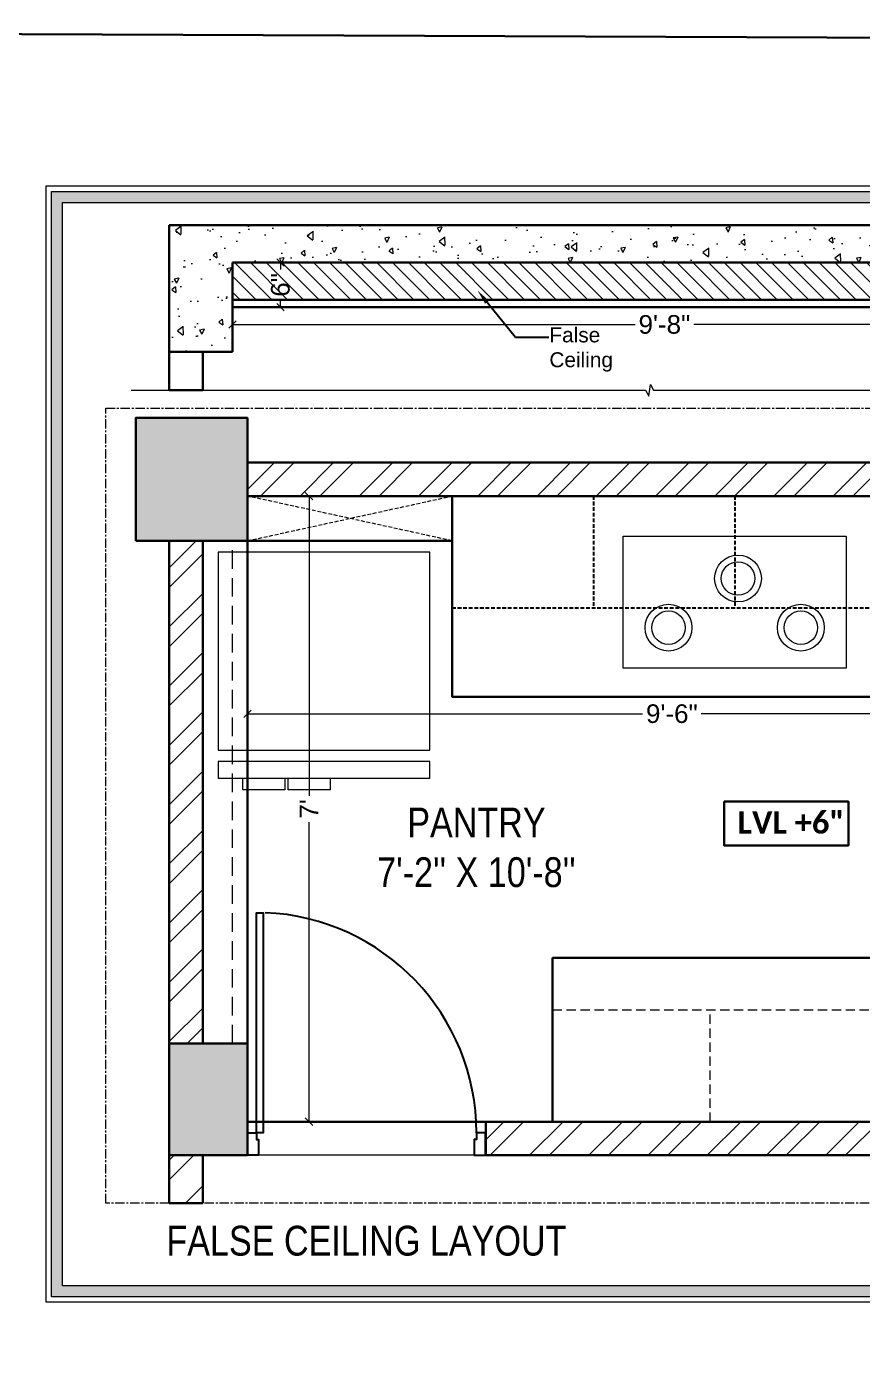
# Model space of a CAD drawing. Header units: millimetres. Extents: x 56222 to 3066687, y -650199 to -121287.
# Drawn here: x 133388.3 to 133500.5, y -184478.2 to -184297.6 of the extents above; entities that cross this region are included whole.
import ezdxf
from ezdxf import colors
from ezdxf.entities.mleader import LeaderData, LeaderLine
from ezdxf.math import Vec2, Vec3

# ---------------------------------------------------------------- set-up
doc = ezdxf.new("R2010")
doc.units = ezdxf.units.MM
doc.header["$MEASUREMENT"] = 0
doc.header["$PDMODE"] = 35
for name, pattern in [('ACAD_ISO02W100', [15, 12, -3]), ('CENTER', [2, 1.25, -0.25, 0.25, -0.25]), ('DASHED', [0.75, 0.5, -0.25]), ('DASHED2', [0.375, 0.25, -0.125]), ('DASHEDX2', [1.5, 1, -0.5]), ('HIDDEN', [0.375, 0.25, -0.125])]:
    doc.linetypes.add(name, pattern=pattern)
doc.layers.get('Defpoints').update_dxf_attribs({"color": 220})
for name, color, linetype in [('AR DOOR', 40, 'Continuous'), ('AR ELE-5', 134, 'Continuous'), ('AR HATCH-7', 7, 'Continuous'), ('Labels and Texts', 8, 'Continuous')]:
    doc.layers.add(name, color=color, linetype=linetype)
for name, color, linetype, lineweight in [('COLUMN', 1, 'Continuous', 30), ('dim05', 1, 'Continuous', 13), ('Dimension', 10, 'DASHEDX2', 20), ('FIRST FLOOR', 7, 'Continuous', 9), ('FIRST FLOOR ( TEXT )', 7, 'Continuous', 9), ('FIRST FLOOR_( PLine )_', 251, 'Continuous', 30), ('FURNITURE', 32, 'Continuous', 9), ('GROUND FLOOR  ( HATCH )', 251, 'Continuous', 9), ('hatch-wall', 8, 'Continuous', 9), ('Labelling', 1, 'Continuous', 25), ('NAME PLATE', 7, 'Continuous', 25), ('SECTION ( SLAB PLine )', 104, 'Continuous', 30), ('Text', 7, 'Continuous', 15), ('TILE', 14, 'Continuous', 9), ('wall', 7, 'Continuous', 30)]:
    doc.layers.add(name, color=color, linetype=linetype, lineweight=lineweight)
doc.styles.add('Arial', font='arial.ttf')
doc.styles.add('century g', font='GOTHIC.TTF')
doc.styles.add('KATHA', font='swissc.ttf')
doc.styles.get("Standard").update_dxf_attribs({"font": 'arial.ttf', "height": 6})
doc.dimstyles.new('ISO-25', dxfattribs={"dimtxt": 2.5, "dimasz": 1, "dimexe": 0.5, "dimexo": 1, "dimtad": 0, "dimdec": 1, "dimlunit": 4, "dimtxsty": 'Standard', "dimblk": 'OBLIQUE', "dimcen": 2.5, "dimclrd": 1, "dimclre": 1, "dimclrt": 5, "dimadec": 0, "dimazin": 0, "dimtfac": 1, "dimtdec": 1, "dimtmove": 0, "dimatfit": 3, "dimfxl": 1, "dimlwd": -1, "dimarcsym": 0})

# ---------------------------------------------------------------- blocks, each defined once
blk = doc.blocks.new('*U144')
for points in [[(-1025.5, 0), (-985.5, 0), (-985.5, 30), (-975.5, 30), (-975.5, 100), (-1025.5, 100)], [(40, 0), (0, 0), (0, 30), (-10, 30), (-10, 100), (40, 100)], [(0, 0), (0, -985.5), (-30, -985.5), (-30, 0)]]:
    blk.add_lwpolyline(points, close=True)
at = {"layer": 'AR ELE-5', "linetype": 'ByBlock', "ltscale": 15}
blk.add_arc((1.4, 0.6), 987, 180.03474, 267.62699, dxfattribs=at)
blk = doc.blocks.new('_Oblique')
at = {"layer": 'wall', "color": 0, "lineweight": -2}
blk.add_line((-0.5, -0.5), (0.5, 0.5), dxfattribs=at)
blk = doc.blocks.new('*D211')
at = {"layer": 'Defpoints', "color": 0, "lineweight": 30, "transparency": 16777216}
for p in [(133431.84, -184360.55), (133426.2, -184444.55), (133431.2, -184444.55)]:
    blk.add_point(p, dxfattribs=at)
at = {"layer": 'dim05', "color": 1, "linetype": 'Continuous', "lineweight": -2, "transparency": 16777216}
for p, q in [((133430.84, -184360.55), (133425.7, -184360.55)), ((133430.2, -184444.55), (133425.7, -184444.55))]:
    blk.add_line(p, q, dxfattribs=at)
at = {"layer": 'dim05', "color": 1, "linetype": 'Continuous', "transparency": 16777216}
for p, q in [((133426.2, -184360.55), (133426.2, -184400.78)), ((133426.2, -184444.55), (133426.2, -184404.31))]:
    blk.add_line(p, q, dxfattribs=at)
at = {"layer": 'dim05', "color": 1, "transparency": 16777216}
for p, rotation in [((133426.2, -184360.55), 90), ((133426.2, -184444.55), 270)]:
    blk.add_blockref('_Oblique', p, dxfattribs=dict(at, rotation=rotation))
at = {"layer": 'dim05', "color": 5, "lineweight": 25, "transparency": 16777216, "insert": (133426.2, -184402.55), "char_height": 2.5, "attachment_point": 5, "rotation": 90, "style": 'Arial'}
blk.add_mtext("7'", dxfattribs=at)
blk = doc.blocks.new('*D212')
at = {"layer": 'Defpoints', "color": 0, "lineweight": 30, "transparency": 16777216}
for p in [(133417.93, -184385.48), (133531.93, -184385.48), (133531.93, -184389.78)]:
    blk.add_point(p, dxfattribs=at)
at = {"layer": 'dim05', "color": 1, "linetype": 'Continuous', "lineweight": -2, "transparency": 16777216}
for p, q in [((133417.93, -184386.48), (133417.93, -184390.28)), ((133531.93, -184386.48), (133531.93, -184390.28))]:
    blk.add_line(p, q, dxfattribs=at)
at = {"layer": 'dim05', "color": 1, "linetype": 'Continuous', "transparency": 16777216}
for p, q in [((133417.93, -184389.78), (133470.98, -184389.78)), ((133531.93, -184389.78), (133478.88, -184389.78))]:
    blk.add_line(p, q, dxfattribs=at)
at = {"layer": 'dim05', "color": 1, "transparency": 16777216, "rotation": 180}
blk.add_blockref('_Oblique', (133417.93, -184389.78), dxfattribs=at)
at = {"layer": 'dim05', "color": 1, "transparency": 16777216}
blk.add_blockref('_Oblique', (133531.93, -184389.78), dxfattribs=at)
at = {"layer": 'dim05', "color": 5, "lineweight": 25, "transparency": 16777216, "insert": (133474.93, -184389.78), "char_height": 2.5, "attachment_point": 5, "style": 'Arial'}
blk.add_mtext('9\'-6"', dxfattribs=at)
blk = doc.blocks.new('*D214')
at = {"layer": 'Defpoints', "color": 0, "lineweight": 30, "transparency": 16777216}
for p in [(133422.36, -184329.2), (133422.36, -184335.2), (133422.36, -184335.2)]:
    blk.add_point(p, dxfattribs=at)
at = {"layer": 'dim05', "color": 1, "linetype": 'Continuous', "transparency": 16777216}
for p, q in [((133422.36, -184329.2), (133422.36, -184330.13)), ((133422.36, -184335.2), (133422.36, -184334.27))]:
    blk.add_line(p, q, dxfattribs=at)
at = {"layer": 'dim05', "color": 1, "linetype": 'Continuous', "lineweight": -2, "transparency": 16777216}
for p, q in [((133423.36, -184329.2), (133422.86, -184329.2)), ((133423.36, -184335.2), (133422.86, -184335.2))]:
    blk.add_line(p, q, dxfattribs=at)
at = {"layer": 'dim05', "color": 1, "transparency": 16777216}
for p, rotation in [((133422.36, -184329.2), 90), ((133422.36, -184335.2), 270)]:
    blk.add_blockref('_Oblique', p, dxfattribs=dict(at, rotation=rotation))
at = {"layer": 'dim05', "color": 5, "lineweight": 25, "transparency": 16777216, "insert": (133422.36, -184332.2), "char_height": 2.5, "attachment_point": 5, "rotation": 90, "style": 'Arial'}
blk.add_mtext('6"', dxfattribs=at)
blk = doc.blocks.new('*D215')
at = {"layer": 'Defpoints', "color": 0, "lineweight": 30, "transparency": 16777216}
for p in [(133415.93, -184337.52), (133531.93, -184337.52), (133531.93, -184337.52)]:
    blk.add_point(p, dxfattribs=at)
at = {"layer": 'dim05', "color": 1, "linetype": 'Continuous', "lineweight": -2, "transparency": 16777216}
for p, q in [((133415.93, -184336.52), (133415.93, -184337.02)), ((133531.93, -184336.52), (133531.93, -184337.02))]:
    blk.add_line(p, q, dxfattribs=at)
at = {"layer": 'dim05', "color": 1, "linetype": 'Continuous', "transparency": 16777216}
for p, q in [((133415.93, -184337.52), (133469.98, -184337.52)), ((133531.93, -184337.52), (133477.88, -184337.52))]:
    blk.add_line(p, q, dxfattribs=at)
at = {"layer": 'dim05', "color": 1, "transparency": 16777216, "rotation": 180}
blk.add_blockref('_Oblique', (133415.93, -184337.52), dxfattribs=at)
at = {"layer": 'dim05', "color": 1, "transparency": 16777216}
blk.add_blockref('_Oblique', (133531.93, -184337.52), dxfattribs=at)
at = {"layer": 'dim05', "color": 5, "lineweight": 25, "transparency": 16777216, "insert": (133473.93, -184337.52), "char_height": 2.5, "attachment_point": 5, "style": 'Arial'}
blk.add_mtext('9\'-8"', dxfattribs=at)

msp = doc.modelspace()

# ---------------------------------------------------------------- hatches: boundary and pattern name
at = {"layer": 'AR HATCH-7', "linetype": 'CENTER', "lineweight": 15, "true_color": 0x939598}
h = msp.add_hatch(dxfattribs=at)
h.set_pattern_fill('AR-CONC', color=252, angle=225)
h.set_pattern_definition([(275, (-1114.567, 1208.7225), (-5.51551999, -4.62807079), [0.75, -8.25]), (220, (-1114.567, 1208.7225), (6.29992167, -4.3376815), [0.6, -6.6]), (325.4514445, (-1115.027, 1208.337), (0.78440164, -8.96575221), [0.63740192, -7.01142112]), (271.1842, (-1113.153, 1207.308), (-8.71693388, -6.37613776), [1.125, -12.375]), (321.6356355, (-1113.879, 1206.777), (0.2790007, -13.4971167), [0.9561034, -10.5171376]), (216.184164, (-1113.153, 1207.308), (0.2790007, -13.4971167), [0.9, -9.9]), (246, (-1114.2135, 1206.9547), (-7.06771572, -1.37382476), [0.75, -8.25]), (191, (-1114.2135, 1206.955), (3.40708593, -6.84808435), [0.6, -6.6]), (296.4514447, (-1114.8025, 1206.84), (-3.66062975, -8.22190906), [0.6374019, -7.01142112]), (262.5, (-1114.567, 1208.7225), (2.267931853, -2.439898176), [0, -6.52, 0, -6.7, 0, -6.625]), (232.5, (-1114.567, 1208.7225), (0.92872942, -4.6490945), [0, -3.82, 0, -6.37, 0, -2.525]), (192.5, (-1112.9902, 1210.2993), (-3.934181673, -3.615207618), [0, -2.5, 0, -7.8, 0, -10.35]), (182.5, (-1112.283, 1211.0064), (-3.41589983, -4.83159807), [0, -3.25, 0, -5.18, 0, -7.35])])
h.paths.add_polyline_path([(133536.433, -184324.197), (133407.433, -184324.197), (133407.433, -184341.197), (133415.933, -184341.197), (133415.933, -184329.197), (133536.433, -184329.197)])
at = {"layer": 'Dimension', "linetype": 'Continuous', "true_color": 0xd39e00}
h = msp.add_hatch(color=42, dxfattribs=at)
h.paths.add_polyline_path([(133391.634, -184319.635), (133391.634, -184468.061), (133602.505, -184468.061), (133602.505, -184319.635)])
h.paths.add_polyline_path([(133393.114, -184321.114), (133601.025, -184321.114), (133601.025, -184466.581), (133393.114, -184466.581)], flags=16)
at = {"layer": 'FURNITURE', "linetype": 'CENTER', "lineweight": 15, "true_color": 0x636466}
h = msp.add_hatch(dxfattribs=at)
h.set_pattern_fill('AR-CONC', color=251)
h.set_pattern_definition([(50, (215.86, -8.036), (7.17260183, -0.62752135), [0.75, -8.25]), (355, (215.86, -8.036), (-1.38751334, 7.52192134), [0.6, -6.6]), (100.4514445, (216.458, -8.088), (5.78508847, 6.8943999), [0.63740192, -7.01142112]), (46.1842, (215.86, -6.036), (10.6724133, -1.6551928), [1.125, -12.375]), (96.6356355, (216.75, -6.174), (9.34661946, 9.741186), [0.9561034, -10.5171376]), (351.184164, (215.86, -6.036), (9.34661945, 9.741186), [0.9, -9.9]), (21, (216.86, -6.536), (5.96907052, -4.0261889), [0.75, -8.25]), (326, (216.86, -6.536), (2.43315332, 7.25150045), [0.6, -6.6]), (71.4514447, (217.3576, -6.8715), (8.40222377, 3.22531153), [0.6374019, -7.01142112]), (37.5, (215.8602, -8.036), (0.121598553, 3.328938538), [0, -6.52, 0, -6.7, 0, -6.625]), (7.5, (215.86, -8.036), (2.630695374, 3.94411712), [0, -3.82, 0, -6.37, 0, -2.525]), (327.5, (213.6302, -8.036), (5.338224362, -0.225548717), [0, -2.5, 0, -7.8, 0, -10.35]), (317.5, (212.63, -8.036), (5.83186169, 1.00104982), [0, -3.25, 0, -5.18, 0, -7.35])])
h.paths.add_polyline_path([(133417.933, -184434.05), (133407.433, -184434.05), (133407.433, -184449.05), (133417.933, -184449.05), (133417.933, -184446.05)])
h.paths.add_polyline_path([(133417.933, -184350.05), (133402.933, -184350.05), (133402.933, -184366.55), (133417.933, -184366.55)])
h.paths.add_polyline_path([(133561.433, -184350.05), (133546.433, -184350.05), (133546.433, -184360.553), (133561.433, -184360.553)])
h.paths.add_polyline_path([(133561.433, -184440.05), (133546.433, -184440.05), (133546.433, -184449.05), (133561.433, -184449.05), (133561.433, -184444.55)])
at = {"layer": 'GROUND FLOOR  ( HATCH )', "linetype": 'CENTER', "lineweight": 15}
h = msp.add_hatch(dxfattribs=at)
h.set_pattern_fill('ANSI31', color=6, scale=12, angle=90, style=0)
h.set_pattern_definition([(135, (-1114.567, 1208.7225), (-1.060660172, -1.060660172), [])])
h.paths.add_polyline_path([(133531.933, -184329.197), (133415.933, -184329.197), (133415.933, -184334.197), (133531.933, -184334.197)])
at = {"layer": 'hatch-wall', "linetype": 'CENTER', "lineweight": 15}
h = msp.add_hatch(dxfattribs=at)
h.set_pattern_fill('ANSI32', color=256, scale=15)
h.set_pattern_definition([(45, (215.86, -8.036), (-3.97747564, 3.97747564), []), (45, (218.512, -8.036), (-3.97747564, 3.97747564), [])])
h.paths.add_polyline_path([(133411.933, -184366.55), (133407.433, -184366.55), (133407.433, -184434.05), (133411.933, -184434.05)])
h.paths.add_polyline_path([(133546.433, -184356.05), (133417.933, -184356.05), (133417.933, -184360.55), (133531.933, -184360.55), (133531.933, -184387.504), (133531.933, -184392.055), (133536.433, -184392.055), (133536.433, -184360.55), (133546.433, -184360.55)])
h.paths.add_polyline_path([(133536.516, -184416.055), (133531.933, -184416.055), (133531.933, -184444.55), (133508.433, -184444.55), (133453.933, -184444.55), (133449.933, -184444.55), (133449.933, -184449.05), (133546.433, -184449.05), (133546.433, -184440.05), (133536.516, -184440.05)])
h.paths.add_polyline_path([(133411.933, -184449.05), (133407.433, -184449.05), (133407.433, -184455.484), (133411.933, -184455.484)])

# ---------------------------------------------------------------- linework, layer by layer
at = {"layer": 'COLUMN', "transparency": 33554687}
for points in [[(133402.933, -184366.55), (133402.933, -184350.05), (133417.933, -184350.05), (133417.933, -184366.55)], [(133407.433, -184434.05), (133417.933, -184434.05), (133417.933, -184449.05), (133407.433, -184449.05)]]:
    msp.add_lwpolyline(points, close=True, dxfattribs=at)
at = {"layer": 'Dimension', "color": 42, "linetype": 'Continuous', "true_color": 0xd39e00}
for points in [[(133390.894, -184318.895), (133603.245, -184318.895), (133603.245, -184468.801), (133390.894, -184468.801)], [(133391.634, -184319.635), (133602.505, -184319.635), (133602.505, -184468.061), (133391.634, -184468.061)], [(133393.114, -184321.114), (133601.025, -184321.114), (133601.025, -184466.581), (133393.114, -184466.581)]]:
    msp.add_lwpolyline(points, close=True, dxfattribs=at)
at = {"layer": 'FIRST FLOOR', "transparency": 33554687}
for p, q in [((133453.433, -184444.55), (133531.933, -184444.55)), ((133407.433, -184449.05), (133411.433, -184449.05)), ((133453.433, -184449.05), (133561.433, -184449.05))]:
    msp.add_line(p, q, dxfattribs=at)
at = {"layer": 'FIRST FLOOR_( PLine )_', "transparency": 33554687}
for p, q in [((133417.933, -184356.05), (133546.433, -184356.05)), ((133417.933, -184360.55), (133531.933, -184360.55)), ((133407.433, -184366.55), (133407.433, -184449.05)), ((133411.933, -184434.05), (133411.933, -184366.55)), ((133407.433, -184449.05), (133411.433, -184449.05))]:
    msp.add_line(p, q, dxfattribs=at)
for points in [[(133407.433, -184341.197), (133411.933, -184341.197), (133411.933, -184346.348), (133407.433, -184346.348)], [(133449.933, -184444.55), (133449.933, -184449.05), (133561.433, -184449.05), (133561.433, -184444.55), (133561.433, -184440.05), (133536.516, -184440.05), (133536.516, -184416.055), (133531.933, -184416.055), (133531.933, -184444.55)], [(133411.933, -184455.484), (133411.933, -184449.05), (133407.433, -184449.05), (133407.433, -184455.484)], [(133411.933, -184455.484), (133411.933, -184449.05), (133407.433, -184449.05), (133407.433, -184455.484)]]:
    msp.add_lwpolyline(points, close=True, dxfattribs=at)
msp.add_lwpolyline([(133407.433, -184366.55), (133407.433, -184449.05), (133411.933, -184449.05)], dxfattribs=at)
at = {"layer": 'FURNITURE', "color": 9, "linetype": 'DASHED', "lineweight": 15, "true_color": 0xc7c8ca}
for p, q in [((133417.933, -184366.55), (133445.41, -184360.55)), ((133445.41, -184366.55), (133417.933, -184360.55))]:
    msp.add_line(p, q, dxfattribs=at)
at = {"layer": 'FURNITURE', "color": 9, "linetype": 'DASHED', "lineweight": 25, "true_color": 0xc7c8ca}
for p, q in [((133464.41, -184360.55), (133464.41, -184375.55)), ((133483.365, -184360.55), (133483.365, -184375.55)), ((133445.41, -184375.55), (133531.933, -184375.55))]:
    msp.add_line(p, q, dxfattribs=at)
at = {"layer": 'FURNITURE', "color": 9, "lineweight": 30, "true_color": 0xc7c8ca}
msp.add_line((133417.933, -184366.55), (133445.41, -184366.55), dxfattribs=at)
at = {"layer": 'FURNITURE', "color": 9, "linetype": 'HIDDEN', "lineweight": 18, "ltscale": 5, "true_color": 0xc7c8ca}
for p, q in [((133458.898, -184429.55), (133508.433, -184429.55)), ((133480.051, -184444.55), (133480.051, -184429.55))]:
    msp.add_line(p, q, dxfattribs=at)
at = {"layer": 'FURNITURE', "color": 9, "linetype": 'CENTER', "lineweight": 15, "true_color": 0xc7c8ca}
msp.add_lwpolyline([(133561.433, -184455.484), (133398.903, -184455.484), (133398.903, -184348.735), (133561.433, -184348.735)], close=True, dxfattribs=at)
at = {"layer": 'FURNITURE', "color": 9, "lineweight": 30, "true_color": 0xc7c8ca}
for points in [[(133445.41, -184360.55), (133531.933, -184360.55), (133531.933, -184387.504), (133445.41, -184387.504)], [(133458.898, -184422.55), (133531.933, -184422.55), (133531.933, -184444.55), (133458.898, -184444.55)]]:
    msp.add_lwpolyline(points, close=True, dxfattribs=at)
at = {"layer": 'FURNITURE', "color": 9, "true_color": 0xc7c8ca}
for points in [[(133468.405, -184365.943), (133498.325, -184365.943), (133498.325, -184383.653), (133468.405, -184383.653)], [(133442.41, -184394.657), (133442.41, -184368.1), (133413.992, -184368.1), (133413.992, -184394.657)], [(133442.41, -184398.419), (133442.41, -184396.206), (133413.992, -184396.206), (133413.992, -184398.419)]]:
    msp.add_lwpolyline(points, close=True, dxfattribs=at)
at = {"layer": 'FURNITURE', "color": 9, "true_color": 0xc7c8ca, "flags": 128}
for points in [[(133422.941, -184398.419), (133422.941, -184399.997), (133417.314, -184399.997), (133417.314, -184398.419)], [(133429.044, -184398.419), (133429.044, -184399.997), (133423.416, -184399.997), (133423.416, -184398.419)]]:
    msp.add_lwpolyline(points, dxfattribs=at)
at = {"layer": 'FURNITURE', "color": 9, "true_color": 0xc7c8ca}
for centre, radius in [((133483.811, -184371.614), 3.143), ((133483.811, -184371.614), 2.245), ((133474.477, -184378.222), 3.143), ((133492.253, -184378.222), 3.143), ((133474.477, -184378.222), 2.245), ((133492.253, -184378.222), 2.245)]:
    msp.add_circle(centre, radius, dxfattribs=at)
at = {"layer": 'Labelling', "color": 251, "linetype": 'DASHED2', "lineweight": 0, "ltscale": 10, "true_color": 0x636466, "transparency": 33554687}
msp.add_line((133415.933, -184434.05), (133415.933, -184366.55), dxfattribs=at)
at = {"layer": 'Labelling', "color": 251, "linetype": 'ACAD_ISO02W100', "lineweight": 0, "ltscale": 10, "true_color": 0x636466, "transparency": 33554687}
msp.add_lwpolyline([(133449.933, -184444.55), (133449.933, -184449.05), (133417.933, -184449.05), (133417.933, -184444.55)], close=True, dxfattribs=at)
at = {"layer": 'Labels and Texts', "color": 1, "lineweight": 30, "ltscale": 0.3, "transparency": 33554687, "elevation": 1.124}
msp.add_lwpolyline([(133481.953, -184401.564), (133498.635, -184401.564), (133498.635, -184407.458), (133481.953, -184407.458)], close=True, dxfattribs=at)
at = {"layer": 'SECTION ( SLAB PLine )', "color": 1}
for p, q in [((133407.433, -184324.197), (133407.433, -184341.197)), ((133536.433, -184324.197), (133407.433, -184324.197)), ((133415.933, -184341.197), (133415.933, -184329.197)), ((133536.433, -184329.197), (133415.933, -184329.197)), ((133407.433, -184341.197), (133415.933, -184341.197))]:
    msp.add_line(p, q, dxfattribs=at)
at = {"layer": 'SECTION ( SLAB PLine )', "color": 6}
for p, q in [((133531.933, -184334.197), (133415.933, -184334.197)), ((133531.933, -184335.197), (133415.933, -184335.197))]:
    msp.add_line(p, q, dxfattribs=at)
msp.add_lwpolyline([(133531.933, -184360.55), (133417.933, -184360.55), (133417.933, -184444.55), (133531.933, -184444.55)], close=True, dxfattribs=at)
at = {"layer": 'Text', "color": 9, "linetype": 'Continuous', "lineweight": 0, "true_color": 0xc7c8ca}
msp.add_lwpolyline([(133402.32, -184346.348), (133471.369, -184346.348), (133471.82, -184347.138), (133472.07, -184345.563), (133472.466, -184346.348), (133541.569, -184346.348)], dxfattribs=at)
at = {"layer": 'TILE', "color": 1, "lineweight": 30}
msp.add_lwpolyline([(133149.693, -184297.557), (134371.584, -184302.616), (134371.584, -184802.923), (133149.693, -184797.864)], close=True, dxfattribs=at)

# ---------------------------------------------------------------- block references
at = {"layer": 'AR DOOR', "linetype": 'ByBlock', "lineweight": -2, "transparency": 33554687, "extrusion": (0, 0, -1), "xscale": -0.02999999999996949, "yscale": 0.02999999999996949, "zscale": -0.02999999999996949, "rotation": 180}
msp.add_blockref('*U144', (-133419.133, -184446.05), dxfattribs=at)

# ---------------------------------------------------------------- texts
at = {"layer": 'FIRST FLOOR ( TEXT )', "transparency": 33554687, "char_height": 4, "attachment_point": 5, "style": 'KATHA'}
for s, insert in [("PANTRY\\P7'-2'' X 10'-8''", (133448.686, -184407.739)), ('FALSE CEILING LAYOUT', (133433.909, -184460.553))]:
    msp.add_mtext(s, dxfattribs=dict(at, insert=insert))
at = {"layer": 'NAME PLATE', "color": 251, "true_color": 0x636466, "transparency": 33554687, "insert": (133490.928, -184404.376, 1.124), "char_height": 3, "attachment_point": 5, "style": 'century g'}
msp.add_mtext_dynamic_manual_height_columns('{\\fCalibri|b1|i0|c0|p34;\\C256;\\c0;LVL +6"}', width=51.71911, gutter_width=1, heights=[0], dxfattribs=at)

# ---------------------------------------------------------------- dimensions: what is measured, and where the dimension line sits
at = {"layer": 'dim05', "color": 27, "lineweight": 25, "true_color": 0x7d5120}
for base, p1, p2, picture, middle in [((133422.36, -184335.197), (133422.36, -184329.197), (133422.36, -184335.197), '*D214', (133422.36, -184332.197)), ((133426.201, -184444.55), (133431.836, -184360.55), (133431.197, -184444.55), '*D211', (133426.201, -184402.55))]:
    dim = msp.add_linear_dim(base=base, p1=p1, p2=p2, angle=90, dimstyle='ISO-25', override={"dimdec": 0, "dimtxsty": 'Arial'}, dxfattribs=at)
    dim.commit()
    dim.dimension.update_dxf_attribs({"geometry": picture, "text_midpoint": middle})
for base, p1, p2, picture, middle in [((133531.933, -184337.523), (133415.933, -184337.523), (133531.933, -184337.523), '*D215', (133473.933, -184337.523)), ((133531.933, -184389.785), (133417.933, -184385.481), (133531.933, -184385.481), '*D212', (133474.933, -184389.785))]:
    dim = msp.add_linear_dim(base=base, p1=p1, p2=p2, dimstyle='ISO-25', override={"dimdec": 0, "dimtxsty": 'Arial'}, dxfattribs=at)
    dim.commit()
    dim.dimension.update_dxf_attribs({"geometry": picture, "text_midpoint": middle})

# ---------------------------------------------------------------- leaders
at = {"layer": 'dim05', "color": 1, "lineweight": 0, "transparency": 33554687}
ml = msp.add_multileader_mtext('Standard', dxfattribs=at)
ml.set_content('False Ceiling', color=1)
ml.set_leader_properties(color=5)
ml.build(insert=Vec2(0, 0))
ml.multileader.update_dxf_attribs({"text_right_attachment_type": 6, "dogleg_length": 0.36, "arrow_head_size": 2})
ctx = ml.context
ctx.base_point, ctx.char_height, ctx.arrow_head_size, ctx.landing_gap_size, ctx.plane_origin = Vec3(133458.391, -184339.205), 2, 2, 0.09, Vec3(133457.529, -184339.205)
ctx.right_attachment = 6
notes = []
notes.append((ctx, [(0, (1, 1, 0), (133453.933, -184339.205), (1, 0), 4.458, [(0, [(133448.846, -184332.973)], 0, [])])]))
ctx.mtext.insert, ctx.mtext.width, ctx.mtext.flow_direction = Vec3(133458.481, -184337.911), 14.68213, 5
for ctx, leaders in notes:
    for number, flags, end, landing, length, lines in leaders:
        leader = LeaderData()
        leader.index, (leader.has_last_leader_line, leader.has_dogleg_vector, leader.attachment_direction) = number, flags
        leader.last_leader_point, leader.dogleg_vector, leader.dogleg_length = Vec3(end), Vec3(landing), length
        for number, points, colour, breaks in lines:
            line = LeaderLine()
            line.index, line.vertices, line.color, line.breaks = number, Vec3.list(points), colors.encode_raw_color(colour), breaks
            leader.lines.append(line)
        ctx.leaders.append(leader)

doc.saveas('drawing.dxf')
